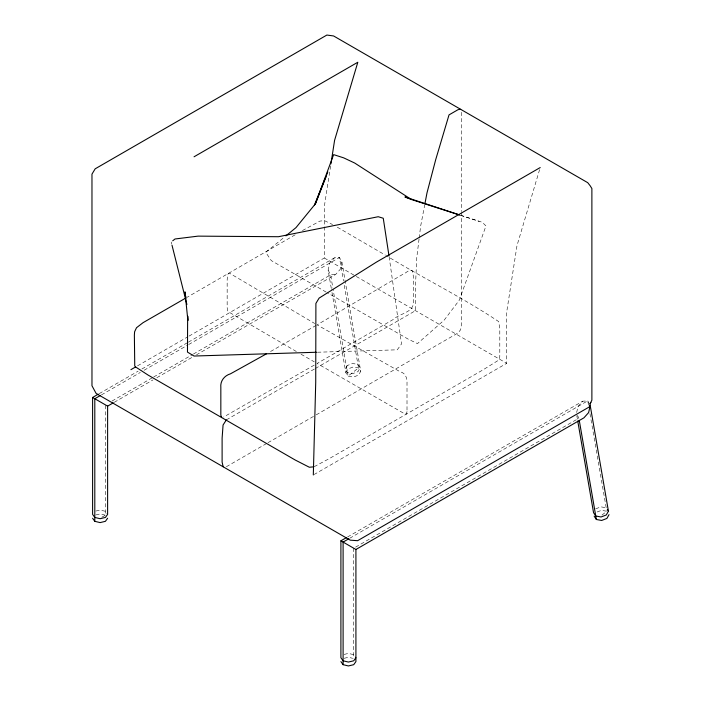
<?xml version="1.0" encoding="UTF-8"?>
<svg xmlns="http://www.w3.org/2000/svg" width="701" height="701" viewBox="0 0 701 701"><rect width="100%" height="100%" fill="white"/><g stroke="black" fill="none" stroke-linecap="round" stroke-linejoin="round"><path stroke-width="0.53" stroke-dasharray="3.5 2.63" d="M419.049 239.102L416.788 257.451L415.509 284.992L415.509 310.666L315.275 368.533M419.18 238.025L420.644 226.151L424.736 204.701M330.6 166.006L324.3 206.672L324.3 258.003L188.735 336.278M331.301 288.462L328.138 270.139L329.715 263.103L334.403 257.854L339.459 257.477L341.913 262.192L360.726 371.293L358.588 375.088L353.348 377.094L348.064 376.13L345.838 372.766L331.485 289.539M341.913 262.192L340.327 269.228L335.639 274.468L196.552 354.776M576.669 412.486L578.018 406.457L582.706 401.209L587.753 400.832L589.725 404.6M539.604 169.633L516.987 245.63L506.709 311.98L506.709 363.32L314.258 474.428M345.838 372.766L347.976 368.963L353.225 366.956L358.509 367.92L360.726 371.293M326.175 292.089L271.313 260.623L265.74 252.334L284.238 237.227M601.993 515.069L606.006 511.905M295.156 234.809L187.141 297.268M137.545 365.826L187.789 336.822M99.244 393.629L138.123 371.18M141.909 368.989L187.43 342.71M188.376 342.167L334.403 257.854M101.435 394.9L140.314 372.45M144.108 370.259L187.728 345.076M188.683 344.524L339.459 257.477L343.516 281.013M112.037 401.033L152.722 377.541M153.668 376.998L192.46 354.601M193.406 354.058L330.592 274.845L335.639 274.468M114.237 402.304L153.028 379.898M156.814 377.716L191.82 357.501M314.25 365.107L223.601 417.042M226.388 419.846L314.328 369.076M101.873 517.242L105.413 515.2L105.413 404.854M226.388 466.708L267.055 443.234M268.001 442.69L315.292 415.386M316.23 414.843L458.095 332.94L460.662 329.689L461.521 323.906L461.521 212.64M347.547 536.984L582.706 401.209M349.738 538.254L587.753 400.832L588.498 405.117M355.609 547.122L578.895 418.208L577.422 415.378M316.151 325.395L269.342 352.2M302.429 230.568L319.919 221.104L324.37 220.596L332.589 224.548M314.188 466.691L329.926 458.252L482.98 369.883L497.728 360.726L499.55 358.202L499.795 356.362L499.795 328.576L498.683 321.584C462.634 297.513 423.343 278.332 386.33 255.681M595.684 508.847L600.923 506.841L606.207 507.804M597.156 511.984L601.528 510.31L606.812 511.274M95.862 511.055L100.103 510.048L105.413 511.309L107.06 513.614M95.862 514.946L100.103 513.929L105.413 515.2M344.165 654.419L348.406 653.402L353.716 654.673L355.915 657.731M344.165 658.3L348.406 657.284L352.656 658.3M317.465 352.226L397.265 349.817L401.533 343.919L389.178 257.074M460.399 215.26L482.279 222.287L485.968 225.924L459.339 300.116L444.268 320.024L417.472 343.586L408.481 339.284L327.122 292.632M460.645 215.277L479.212 221.385M337.312 227.212L385.41 255.146M324.3 258.003L355.328 275.922M356.274 276.466L506.709 363.32M296.339 351.49L228.544 311.857L227.711 310.876L227.159 307.704L227.159 279.909L227.702 274.441C229.052 271.436 232.408 275.528 234.16 275.931L314.714 323.485M301.053 354.215L314.258 361.839M328.138 270.139L330.592 274.845L332.817 287.743M171.202 242.011L171.736 244.123M589.97 413.669L606.654 510.407M576.809 415.649L577.554 419.96M344.252 285.289L358.509 367.92L348.064 376.13L333.001 288.821M461.521 112.283L461.521 211.544M353.716 548.208L353.716 658.554M407.009 411.531L406.449 414.072L404.232 413.581L317.08 363.469L393.611 319.288C399.071 313.75 411.881 312.883 413.336 304.05L413.336 276.264L412.521 270.945C409.752 268.378 406.352 273.048 403.697 273.811L317.08 324.861L400.008 371.679C405.826 372.993 407.36 378.663 407.009 383.745L407.009 411.531M347.381 365.484L345.243 369.287L347.468 372.66L352.743 373.624L357.992 371.618L360.13 367.815L357.904 364.441L352.629 363.477L347.381 365.484"/><path stroke-width="1.05" d="M187.64 316.3L187.474 352.095L194.028 356.038L316.37 352.261M313.312 474.971L315.73 382.238L315.897 303.41L319.104 298.109L376.463 262.095L540.226 167.548M330.933 163.859L334.587 140.323L357.817 62.24L194.054 156.787M424.946 203.623L426.988 192.898L435.75 159.495L449.017 114.894L458.095 109.654L460.662 109.321M326.438 175.793L315.389 203.851L314.39 205.139L325.79 176.915M326.605 174.899L327.823 171.868M346.592 537.527L340.905 540.813L355.915 549.479L583.942 417.822L588.63 412.582L590.216 405.546L608.433 511.169L606.295 514.972L601.046 516.979L595.771 516.015L593.545 512.641L577.747 421.038M609.029 514.648L606.891 518.451L601.651 520.457L596.367 519.494L594.141 516.12M226.388 419.846L223.067 425.008L222.112 438.195L222.112 462.134L223.181 466.805M107.612 518.258L105.413 521.325L100.103 522.596L94.801 521.325L92.602 518.258M355.915 657.731L353.716 660.798L348.406 662.059L343.104 660.798L340.905 657.731L340.905 540.813M285.92 235.851L296.006 227.606L315.389 203.851L333.632 154.623L343.683 157.856L354.671 163.026L411.443 199.531L459.365 214.918M172.718 240.802L174.987 238.988L198.076 236.132L278.428 236.719L378.233 216.723L383.263 218.248L389.011 255.996M185.283 298.337L143.092 322.653L136.52 327.717L134.61 331.757L134.373 335.087L134.758 366.141M130.912 369.664L135.652 366.921M92.602 397.458L107.612 406.124L107.612 514.376L105.413 517.443L100.103 518.705L94.801 517.443L92.602 514.376L92.602 397.458L98.289 394.172M100.488 395.443L94.801 398.729L94.801 521.325M107.612 406.124L113.29 402.847M348.791 538.797L343.104 542.083L343.104 664.679L348.406 665.95L353.716 664.679L355.915 661.621L355.915 549.479M266.511 353.803L230.463 373.826C224.338 375.64 220.132 381.029 220.833 387.399L220.833 415.185L221.665 417.559M313.338 466.884L309.334 467.243L295.217 460.022L148.113 375.096L135.468 366.868M459.611 214.935L404.941 196.955L411.443 199.531M340.905 661.621L343.104 664.679M607.32 509.487L608.433 511.169M171.999 245.184L186.904 304.479M579.263 420.355L596.367 519.494M185.344 293.973L184.976 291.87L187.877 320.523L187.815 316.239M185.704 296.076L186.072 298.179M590.689 402.444L589.304 406.93L357.606 540.699L350.237 540.156L96.125 393.445L91.971 385.76L91.971 174.128L95.178 168.818L326.876 35.05L333.606 35.961L587.727 182.672L590.137 185.73L591.881 188.525L591.881 400.157L590.137 403.837L590.689 402.444"/></g></svg>
